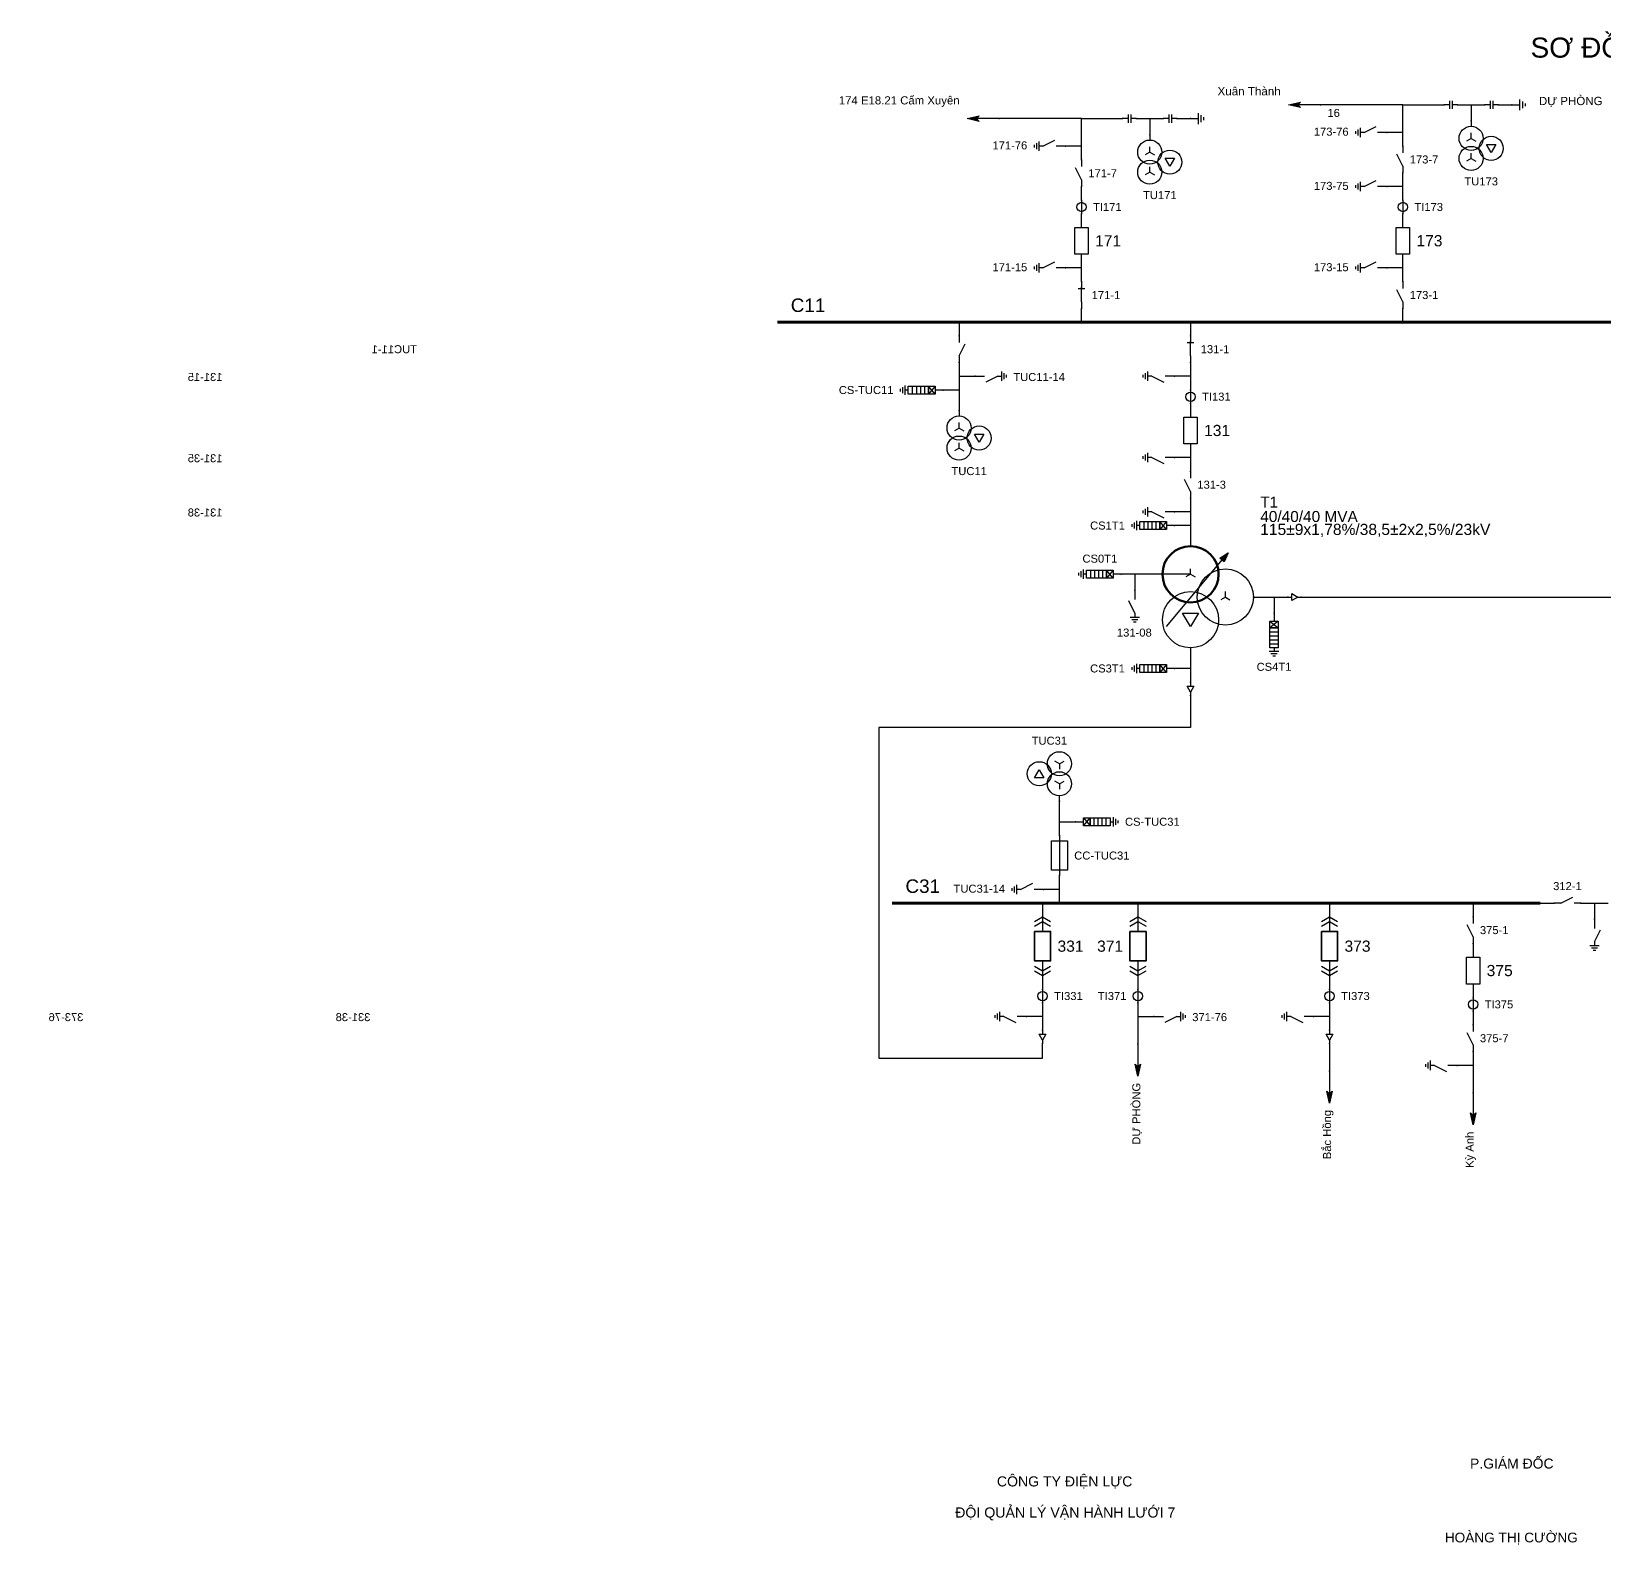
# Model space of a CAD drawing. Header units: millimetres. Extents: x -387 to 411, y 7 to 290.
# Drawn here: x -117.8 to 176.1, y 7.4 to 290 of the extents above; entities that cross this region are included whole.
import ezdxf

# ---------------------------------------------------------------- set-up
doc = ezdxf.new("R2010")
doc.units = ezdxf.units.MM
for name, color, linetype, lineweight in [('BUSBAR_110KV', 1, 'Continuous', 50), ('BUSBAR_35KV', 30, 'Continuous', 50), ('GROUND', 3, 'Continuous', 25), ('HV_110KV', 1, 'Continuous', 25), ('MV_22KV', 5, 'Continuous', 25), ('MV_35KV', 30, 'Continuous', 25)]:
    doc.layers.add(name, color=color, linetype=linetype, lineweight=lineweight)
doc.layers.add('SYM_PORTS', color=8, linetype='Continuous', plot=False)
doc.layers.add('TEXT', color=7, linetype='Continuous')
doc.styles.add('SLD_TEXT', font='arial.ttf')

# ---------------------------------------------------------------- blocks, each defined once
blk = doc.blocks.new('SYM_DISCONNECTOR_CLOSED')
at = {"lineweight": 25}
for points in [[(-0.625, 1.25), (0.625, 1.25)], [(0, 2.5), (0, 1.25)], [(0, -1.25), (0, 1.5)], [(0, -1.25), (0, -2.5)]]:
    blk.add_lwpolyline(points, dxfattribs=at)
at = {"layer": 'SYM_PORTS'}
for p in [(0, 2.5), (0, -2.5)]:
    blk.add_point(p, dxfattribs=at)
blk.add_attdef('DEVICE_CODE', (1.625, -0.5), '', height=2)
blk = doc.blocks.new('SYM_EARTHING_SWITCH_OPEN')
at = {"lineweight": 25}
for points in [[(0, 3), (0, 1.25)], [(0, -1.25), (-1.125, 1)], [(-0.875, -2), (0.875, -2)], [(-0.5625, -2.4375), (0.5625, -2.4375)], [(-0.25, -2.875), (0.25, -2.875)], [(0, -1.25), (0, -2)]]:
    blk.add_lwpolyline(points, dxfattribs=at)
at = {"layer": 'SYM_PORTS'}
blk.add_point((0, 3), dxfattribs=at)
blk.add_attdef('DEVICE_CODE', (1.875, 0), '', height=2)
blk = doc.blocks.new('SYM_CIRCUIT_BREAKER')
at = {"lineweight": 25}
blk.add_lwpolyline([(-1.25, 2.5), (1.25, 2.5), (1.25, -2.5), (-1.25, -2.5)], close=True, dxfattribs=at)
at = {"layer": 'SYM_PORTS'}
for p in [(0, 2.5), (0, -2.5)]:
    blk.add_point(p, dxfattribs=at)
blk.add_attdef('DEVICE_CODE', (2.25, -0.5), '', height=2)
at = {"flags": 1}
blk.add_attdef('RATING', (2.25, -3.5), '', height=2, dxfattribs=at)
blk = doc.blocks.new('SYM_CURRENT_TRANSFORMER')
at = {"lineweight": 25}
blk.add_lwpolyline([(0, 1.25), (0, -1.25)], dxfattribs=at)
blk.add_circle((0, 0), 0.875, dxfattribs=at)
at = {"layer": 'SYM_PORTS'}
for p in [(0, 1.25), (0, -1.25)]:
    blk.add_point(p, dxfattribs=at)
blk.add_attdef('DEVICE_CODE', (1.875, -1.75), '', height=2)
at = {"flags": 1}
blk.add_attdef('RATIO', (1.875, -4.75), '', height=2, dxfattribs=at)
blk = doc.blocks.new('SYM_DISCONNECTOR_OPEN')
at = {"lineweight": 25}
for points in [[(0, -1.25), (-1.125, 1)], [(0, 2.5), (0, 1.25)], [(0, -1.25), (0, -2.5)]]:
    blk.add_lwpolyline(points, dxfattribs=at)
at = {"layer": 'SYM_PORTS'}
for p in [(0, 2.5), (0, -2.5)]:
    blk.add_point(p, dxfattribs=at)
blk.add_attdef('DEVICE_CODE', (1, -0.5), '', height=2)
blk = doc.blocks.new('SYM_COUPLING_CAPACITOR')
at = {"lineweight": 25}
for points in [[(-0.75, 0.25), (0.75, 0.25)], [(0, 1.25), (0, 0.25)], [(-0.75, -0.25), (0.75, -0.25)], [(0, -0.25), (0, -1.25)]]:
    blk.add_lwpolyline(points, dxfattribs=at)
at = {"layer": 'SYM_PORTS'}
for p in [(0, 1.25), (0, -1.25)]:
    blk.add_point(p, dxfattribs=at)
blk.add_attdef('DEVICE_CODE', (1.75, -1.75), '', height=2)
blk = doc.blocks.new('SYM_VOLTAGE_TRANSFORMER')
at = {"lineweight": 25}
for points in [[(0, 4.625), (0, 3.625)], [(0, 1.375), (-0.8625, 0.875)], [(0, 1.375), (0, 2.375)], [(0, 1.375), (0.8625, 0.875)], [(0, -2.375), (-0.8625, -2.875)], [(0, -2.375), (0, -1.375)], [(0, -2.375), (0.8625, -2.875)]]:
    blk.add_lwpolyline(points, dxfattribs=at)
blk.add_lwpolyline([(2.875, 0.25), (4.625, 0.25), (3.75, -1.25)], close=True, dxfattribs=at)
for centre in [(0, 1.375), (3.75, -0.5), (0, -2.375)]:
    blk.add_circle(centre, 2.25, dxfattribs=at)
at = {"layer": 'SYM_PORTS'}
blk.add_point((0, 4.625), dxfattribs=at)
blk.add_attdef('DEVICE_CODE', (7, 1.625), '', height=2)
at = {"flags": 1}
blk.add_attdef('RATIO', (7, -1.375), '', height=2, dxfattribs=at)
blk = doc.blocks.new('SYM_GROUND_SYMBOL')
at = {"lineweight": 25}
for points in [[(0, 1.25), (0, -0.25)], [(-1, -0.25), (1, -0.25)], [(-0.625, -0.75), (0.625, -0.75)], [(-0.25, -1.25), (0.25, -1.25)]]:
    blk.add_lwpolyline(points, dxfattribs=at)
at = {"layer": 'SYM_PORTS'}
blk.add_point((0, 1.25), dxfattribs=at)
blk = doc.blocks.new('SYM_LINE_FEEDER_ARROW')
blk.add_hatch(color=7).paths.add_polyline_path([(0, -3), (-0.5, -0.75), (0, -1.25), (0.5, -0.75)])
at = {"lineweight": 25}
blk.add_lwpolyline([(0, 3), (0, -1.25)], dxfattribs=at)
blk.add_lwpolyline([(0, -3), (-0.5, -0.75), (0, -1.25), (0.5, -0.75)], close=True, dxfattribs=at)
at = {"layer": 'SYM_PORTS'}
blk.add_point((0, 3), dxfattribs=at)
blk.add_attdef('LINE_NAME', (1.5, 0), '', height=2)
blk = doc.blocks.new('SYM_SURGE_ARRESTER')
at = {"lineweight": 25}
for points in [[(0, 4), (0, 2.5)], [(-0.75, 2.5), (0.75, 1.25)], [(0.75, 2.5), (-0.75, 1.25)], [(-0.75, 0.5), (0.75, 0.5)], [(-0.75, -0.25), (0.75, -0.25)], [(-0.75, -1), (0.75, -1)], [(-0.75, -1.75), (0.75, -1.75)], [(0, -2.5), (0, -3.125)], [(-0.875, -3.125), (0.875, -3.125)], [(-0.5625, -3.5625), (0.5625, -3.5625)], [(-0.25, -4), (0.25, -4)]]:
    blk.add_lwpolyline(points, dxfattribs=at)
for points in [[(-0.75, 2.5), (0.75, 2.5), (0.75, 1.25), (-0.75, 1.25)], [(-0.75, 1.25), (0.75, 1.25), (0.75, -2.5), (-0.75, -2.5)]]:
    blk.add_lwpolyline(points, close=True, dxfattribs=at)
at = {"layer": 'SYM_PORTS'}
blk.add_point((0, 4), dxfattribs=at)
blk.add_attdef('DEVICE_CODE', (1.875, 1), '', height=2)
blk = doc.blocks.new('SYM_TRANSFORMER_3W')
blk.add_hatch(color=7).paths.add_polyline_path([(3.75, 8.25), (3.0125, 6.575), (2.2375, 7.225)])
at = {"lineweight": 25}
for points in [[(-7.75, -5.5), (3.0125, 7.35)], [(-3.25, 4.25), (-8.5, 4.25)], [(-3.25, 4.25), (-4.1125, 3.75)], [(-3.25, 4.25), (-3.25, 5.25)], [(-3.25, 4.25), (-2.3875, 3.75)], [(3.25, 0), (2.3875, -0.5)], [(3.25, 0), (3.25, 1)], [(3.25, 0), (4.1125, -0.5)]]:
    blk.add_lwpolyline(points, dxfattribs=at)
for points in [[(3.75, 8.25), (3.0125, 6.575), (2.2375, 7.225)], [(-4.75, -3), (-1.75, -3), (-3.25, -5.5)]]:
    blk.add_lwpolyline(points, close=True, dxfattribs=at)
at = {"lineweight": 50}
blk.add_circle((-3.25, 4.25), 5.25, dxfattribs=at)
at = {"lineweight": 25}
for centre in [(3.25, 0), (-3.25, -4.25)]:
    blk.add_circle(centre, 5.25, dxfattribs=at)
at = {"layer": 'SYM_PORTS'}
for p in [(-3.25, 9.5), (-8.5, 4.25), (8.5, 0), (-3.25, -9.5)]:
    blk.add_point(p, dxfattribs=at)
blk.add_attdef('DEVICE_CODE', (9.5, 6.5), '', height=2)
at = {"flags": 1}
for tag, p in [('POWER', (9.5, 3.5)), ('VOLTAGE_RATIO', (9.5, 0.5))]:
    blk.add_attdef(tag, p, '', height=2, dxfattribs=at)
blk = doc.blocks.new('SYM_CABLE_TERMINATION')
at = {"lineweight": 25}
blk.add_lwpolyline([(-0.625, 0.5), (0.625, 0.5), (0, -0.625)], close=True, dxfattribs=at)
for points in [[(0, 1.25), (0, 0.5)], [(0, -0.625), (0, -1.25)]]:
    blk.add_lwpolyline(points, dxfattribs=at)
at = {"layer": 'SYM_PORTS'}
for p in [(0, 1.25), (0, -1.25)]:
    blk.add_point(p, dxfattribs=at)
blk = doc.blocks.new('SYM_DRAWOUT_BREAKER')
at = {"lineweight": 25}
for points in [[(-1.5, 4.625), (0, 5.5), (1.5, 4.625)], [(-1.5, 3.75), (0, 4.625), (1.5, 3.75)], [(0, 5.5), (0, 2.75)], [(0, -2.75), (0, -5.5)], [(-1.5, -3.75), (0, -4.625), (1.5, -3.75)], [(-1.5, -4.625), (0, -5.5), (1.5, -4.625)]]:
    blk.add_lwpolyline(points, dxfattribs=at)
at = {"lineweight": 35}
blk.add_lwpolyline([(-1.5, 2.75), (1.5, 2.75), (1.5, -2.75), (-1.5, -2.75)], close=True, dxfattribs=at)
at = {"layer": 'SYM_PORTS'}
for p in [(0, 5.5), (0, -5.5)]:
    blk.add_point(p, dxfattribs=at)
blk.add_attdef('DEVICE_CODE', (2.5, 2.5), '', height=2)
at = {"flags": 1}
blk.add_attdef('RATING', (2.5, -0.5), '', height=2, dxfattribs=at)
blk = doc.blocks.new('SYM_FUSE_DISCONNECTOR')
at = {"lineweight": 25}
blk.add_lwpolyline([(0, 3.75), (0, -3.75)], dxfattribs=at)
blk.add_lwpolyline([(-1.5, 2.75), (1.5, 2.75), (1.5, -2.75), (-1.5, -2.75)], close=True, dxfattribs=at)
at = {"layer": 'SYM_PORTS'}
for p in [(0, 3.75), (0, -3.75)]:
    blk.add_point(p, dxfattribs=at)
blk.add_attdef('DEVICE_CODE', (2.5, 0.75), '', height=2)
at = {"flags": 1}
blk.add_attdef('RATING', (2.5, -2.25), '', height=2, dxfattribs=at)

msp = doc.modelspace()

# ---------------------------------------------------------------- linework, layer by layer
at = {"layer": 'BUSBAR_110KV', "const_width": 0.541}
msp.add_lwpolyline([(21.52, 235.74), (225.89, 235.74)], dxfattribs=at)
at = {"layer": 'BUSBAR_35KV', "const_width": 0.541}
msp.add_lwpolyline([(42.95, 127.24), (164.07, 127.24)], dxfattribs=at)
at = {"layer": 'GROUND'}
for points in [[(156.21, 276.3), (158.77, 276.3)], [(96.17, 273.74), (98.74, 273.74)]]:
    msp.add_lwpolyline(points, dxfattribs=at)
at = {"layer": 'HV_110KV'}
for points in [[(138.4, 276.3), (123.02, 276.3)], [(138.4, 271.17), (138.4, 276.3)], [(138.4, 276.3), (146.08, 276.3)], [(148.58, 276.3), (151.14, 276.3)], [(151.14, 276.3), (151.14, 273.31)], [(151.14, 276.3), (153.71, 276.3)], [(78.36, 273.74), (62.99, 273.74)], [(78.36, 268.61), (78.36, 273.74)], [(78.36, 273.74), (86.05, 273.74)], [(88.55, 273.74), (91.11, 273.74)], [(91.11, 273.74), (91.11, 270.75)], [(91.11, 273.74), (93.67, 273.74)], [(138.4, 271.17), (135.41, 271.17)], [(138.4, 268.61), (138.4, 271.17)], [(78.36, 268.61), (75.38, 268.61)], [(78.36, 266.05), (78.36, 268.61)], [(138.4, 261.05), (138.4, 263.61)], [(78.36, 258.49), (78.36, 261.05)], [(138.4, 261.05), (135.41, 261.05)], [(138.4, 258.49), (138.4, 261.05)], [(78.36, 253.43), (78.36, 255.99)], [(138.4, 253.43), (138.4, 255.99)], [(78.36, 245.86), (78.36, 248.43)], [(138.4, 245.86), (138.4, 248.43)], [(78.36, 245.86), (75.38, 245.86)], [(78.36, 243.3), (78.36, 245.86)], [(138.4, 245.86), (135.41, 245.86)], [(138.4, 243.3), (138.4, 245.86)], [(78.36, 235.74), (78.36, 238.3)], [(138.4, 235.74), (138.4, 238.3)], [(55.49, 235.74), (55.49, 233.18)], [(98.73, 235.74), (98.73, 233.18)], [(55.49, 228.18), (55.49, 225.62)], [(98.73, 228.18), (98.73, 225.62)], [(55.49, 225.62), (58.48, 225.62)], [(55.49, 225.62), (55.49, 223.05)], [(98.73, 225.62), (95.74, 225.62)], [(98.73, 225.62), (98.73, 223.05)], [(55.49, 223.05), (52.51, 223.05)], [(55.49, 223.05), (55.49, 219.21)], [(98.73, 220.55), (98.73, 217.99)], [(98.73, 212.99), (98.73, 210.43)], [(98.73, 210.43), (95.74, 210.43)], [(98.73, 210.43), (98.73, 207.87)], [(98.73, 202.87), (98.73, 200.31)], [(98.73, 200.31), (95.74, 200.31)], [(98.73, 200.31), (98.73, 197.74)], [(98.73, 197.74), (95.74, 197.74)], [(98.73, 197.74), (98.73, 193.9)], [(88.35, 188.65), (85.79, 188.65)], [(93.48, 188.65), (88.35, 188.65)], [(88.35, 188.65), (88.35, 185.66)]]:
    msp.add_lwpolyline(points, dxfattribs=at)
at = {"layer": 'MV_22KV'}
for points in [[(110.48, 184.4), (114.32, 184.4)], [(114.32, 184.4), (114.32, 181.41)], [(114.32, 184.4), (116.88, 184.4)], [(119.38, 184.4), (122.08, 184.4), (283.5, 184.4), (283.5, 155.54), (333.63, 155.54), (336.33, 155.54)]]:
    msp.add_lwpolyline(points, dxfattribs=at)
at = {"layer": 'MV_35KV'}
for points in [[(98.73, 174.9), (98.73, 171.06)], [(98.73, 171.06), (95.74, 171.06)], [(98.73, 171.06), (98.73, 168.49)], [(98.73, 165.99), (98.73, 163.29), (98.73, 160.01), (40.5, 160.01), (40.5, 98.29), (71.1, 98.29), (71.1, 100.99)], [(74.23, 142.43), (74.23, 146.27)], [(74.23, 139.86), (74.23, 142.43)], [(74.23, 142.43), (77.22, 142.43)], [(74.23, 129.8), (74.23, 132.36)], [(74.23, 129.8), (71.24, 129.8)], [(74.23, 127.24), (74.23, 129.8)], [(71.1, 127.24), (71.1, 124.68)], [(88.91, 127.24), (88.91, 124.68)], [(124.71, 127.24), (124.71, 124.68)], [(151.52, 127.24), (151.52, 124.68)], [(164.07, 127.24), (166.63, 127.24)], [(171.63, 127.24), (174.19, 127.24)], [(174.19, 127.24), (174.19, 124.25)], [(174.19, 127.24), (176.76, 127.24)], [(151.52, 119.68), (151.52, 117.12)], [(71.1, 113.68), (71.1, 111.12)], [(88.91, 113.68), (88.91, 111.12)], [(124.71, 113.68), (124.71, 111.12)], [(151.52, 112.12), (151.52, 109.55)], [(71.1, 106.05), (68.11, 106.05)], [(71.1, 108.62), (71.1, 106.05)], [(71.1, 106.05), (71.1, 103.49)], [(88.91, 108.62), (88.91, 106.05)], [(88.91, 106.05), (91.9, 106.05)], [(88.91, 106.05), (88.91, 100.93)], [(124.71, 106.05), (121.72, 106.05)], [(124.71, 108.62), (124.71, 106.05)], [(124.71, 106.05), (124.71, 103.49)], [(151.52, 107.05), (151.52, 104.49)], [(124.71, 100.99), (124.71, 95.87)], [(151.52, 99.49), (151.52, 96.93)], [(151.52, 96.93), (148.53, 96.93)], [(151.52, 96.93), (151.52, 91.81)]]:
    msp.add_lwpolyline(points, dxfattribs=at)

# ---------------------------------------------------------------- block references
at = {"layer": 'GROUND'}
for name, p, rotation in [('SYM_COUPLING_CAPACITOR', (154.96, 276.3), 270), ('SYM_GROUND_SYMBOL', (160.02, 276.3), 90), ('SYM_COUPLING_CAPACITOR', (94.92, 273.74), 270), ('SYM_GROUND_SYMBOL', (99.99, 273.74), 90)]:
    msp.add_blockref(name, p, dxfattribs=dict(at, rotation=rotation))
at = {"layer": 'HV_110KV', "rotation": 270}
for name, p in [('SYM_LINE_FEEDER_ARROW', (120.02, 276.3)), ('SYM_COUPLING_CAPACITOR', (147.33, 276.3)), ('SYM_LINE_FEEDER_ARROW', (59.99, 273.74)), ('SYM_COUPLING_CAPACITOR', (87.3, 273.74))]:
    msp.add_blockref(name, p, dxfattribs=at)
at = {"layer": 'HV_110KV'}
ref = msp.add_blockref('SYM_VOLTAGE_TRANSFORMER', (151.14, 268.69), dxfattribs=at)
ref.add_attrib('DEVICE_CODE', 'TU173', (149.89, 261.28), dxfattribs={"layer": 'TEXT', "height": 1.495, "style": 'SLD_TEXT'})
ref = msp.add_blockref('SYM_VOLTAGE_TRANSFORMER', (91.11, 266.12), dxfattribs=at)
ref.add_attrib('DEVICE_CODE', 'TU171', (89.86, 258.72), dxfattribs={"layer": 'TEXT', "height": 1.495, "style": 'SLD_TEXT'})
ref = msp.add_blockref('SYM_EARTHING_SWITCH_OPEN', (132.41, 271.17), dxfattribs=dict(at, rotation=270))
ref.add_attrib('DEVICE_CODE', '173-76', (121.76, 270.56), dxfattribs={"layer": 'TEXT', "height": 1.495, "style": 'SLD_TEXT'})
ref = msp.add_blockref('SYM_EARTHING_SWITCH_OPEN', (72.38, 268.61), dxfattribs=dict(at, rotation=270))
ref.add_attrib('DEVICE_CODE', '171-76', (61.73, 268), dxfattribs={"layer": 'TEXT', "height": 1.495, "style": 'SLD_TEXT'})
ref = msp.add_blockref('SYM_DISCONNECTOR_OPEN', (138.4, 266.11), dxfattribs=at)
ref.add_attrib('DEVICE_CODE', '173-7', (139.67, 265.37), dxfattribs={"layer": 'TEXT', "height": 1.495, "style": 'SLD_TEXT'})
ref = msp.add_blockref('SYM_DISCONNECTOR_OPEN', (78.36, 263.55), dxfattribs=at)
ref.add_attrib('DEVICE_CODE', '171-7', (79.64, 262.8), dxfattribs={"layer": 'TEXT', "height": 1.495, "style": 'SLD_TEXT'})
ref = msp.add_blockref('SYM_EARTHING_SWITCH_OPEN', (132.41, 261.05), dxfattribs=dict(at, rotation=270))
ref.add_attrib('DEVICE_CODE', '173-75', (121.76, 260.44), dxfattribs={"layer": 'TEXT', "height": 1.495, "style": 'SLD_TEXT'})
ref = msp.add_blockref('SYM_CURRENT_TRANSFORMER', (78.36, 257.24), dxfattribs=at)
ref.add_attrib('DEVICE_CODE', 'TI171', (80.51, 256.49), dxfattribs={"layer": 'TEXT', "height": 1.495, "style": 'SLD_TEXT'})
ref = msp.add_blockref('SYM_CURRENT_TRANSFORMER', (138.4, 257.24), dxfattribs=at)
ref.add_attrib('DEVICE_CODE', 'TI173', (140.55, 256.5), dxfattribs={"layer": 'TEXT', "height": 1.495, "style": 'SLD_TEXT'})
ref = msp.add_blockref('SYM_CIRCUIT_BREAKER', (78.36, 250.93), dxfattribs=at)
ref.add_attrib('DEVICE_CODE', '171', (80.89, 249.88), dxfattribs={"layer": 'TEXT', "height": 2.089, "style": 'SLD_TEXT'})
ref = msp.add_blockref('SYM_CIRCUIT_BREAKER', (138.4, 250.93), dxfattribs=at)
ref.add_attrib('DEVICE_CODE', '173', (140.92, 249.9), dxfattribs={"layer": 'TEXT', "height": 2.09, "style": 'SLD_TEXT'})
ref = msp.add_blockref('SYM_EARTHING_SWITCH_OPEN', (72.38, 245.86), dxfattribs=dict(at, rotation=270))
ref.add_attrib('DEVICE_CODE', '171-15', (61.73, 245.25), dxfattribs={"layer": 'TEXT', "height": 1.495, "style": 'SLD_TEXT'})
ref = msp.add_blockref('SYM_EARTHING_SWITCH_OPEN', (132.41, 245.86), dxfattribs=dict(at, rotation=270))
ref.add_attrib('DEVICE_CODE', '173-15', (121.76, 245.25), dxfattribs={"layer": 'TEXT', "height": 1.495, "style": 'SLD_TEXT'})
ref = msp.add_blockref('SYM_DISCONNECTOR_CLOSED', (78.36, 240.8), dxfattribs=at)
ref.add_attrib('DEVICE_CODE', '171-1', (80.26, 240.05), dxfattribs={"layer": 'TEXT', "height": 1.495, "style": 'SLD_TEXT'})
ref = msp.add_blockref('SYM_DISCONNECTOR_OPEN', (138.4, 240.8), dxfattribs=at)
ref.add_attrib('DEVICE_CODE', '173-1', (139.67, 240.06), dxfattribs={"layer": 'TEXT', "height": 1.495, "style": 'SLD_TEXT'})
ref = msp.add_blockref('SYM_EARTHING_SWITCH_OPEN', (238.58, 229.75), dxfattribs=dict(at, xscale=-1))
ref.add_attrib('DEVICE_CODE', '112-25', (241.95, 224.1), dxfattribs={"layer": 'TEXT', "extrusion": (0, 0, -1), "height": 1.495, "style": 'SLD_TEXT'})
ref = msp.add_blockref('SYM_EARTHING_SWITCH_OPEN', (236.02, 229.75), dxfattribs=dict(at, xscale=-1))
ref.add_attrib('DEVICE_CODE', '112-15', (232.89, 224.1), dxfattribs={"layer": 'TEXT', "extrusion": (0, 0, -1), "height": 1.495, "style": 'SLD_TEXT'})
ref = msp.add_blockref('SYM_DISCONNECTOR_OPEN', (55.49, 230.68), dxfattribs=dict(at, xscale=-1))
ref.add_attrib('DEVICE_CODE', 'TUC11-1', (45.76, 229.93), dxfattribs={"layer": 'TEXT', "extrusion": (0, 0, -1), "height": 1.495, "style": 'SLD_TEXT'})
ref = msp.add_blockref('SYM_DISCONNECTOR_CLOSED', (98.73, 230.68), dxfattribs=at)
ref.add_attrib('DEVICE_CODE', '131-1', (100.63, 229.94), dxfattribs={"layer": 'TEXT', "height": 1.495, "style": 'SLD_TEXT'})
ref = msp.add_blockref('SYM_EARTHING_SWITCH_OPEN', (92.74, 225.62), dxfattribs=dict(at, xscale=-1, rotation=270))
ref.add_attrib('DEVICE_CODE', '131-15', (82.09, 224.75), dxfattribs={"layer": 'TEXT', "extrusion": (0, 0, -1), "height": 1.495, "style": 'SLD_TEXT'})
ref = msp.add_blockref('SYM_EARTHING_SWITCH_OPEN', (61.48, 225.62), dxfattribs=dict(at, rotation=90))
ref.add_attrib('DEVICE_CODE', 'TUC11-14', (65.63, 224.74), dxfattribs={"layer": 'TEXT', "height": 1.495, "style": 'SLD_TEXT'})
ref = msp.add_blockref('SYM_SURGE_ARRESTER', (48.51, 223.05), dxfattribs=dict(at, rotation=270))
ref.add_attrib('DEVICE_CODE', 'CS-TUC11', (33.03, 222.31), dxfattribs={"layer": 'TEXT', "height": 1.495, "style": 'SLD_TEXT'})
ref = msp.add_blockref('SYM_CURRENT_TRANSFORMER', (98.73, 221.8), dxfattribs=at)
ref.add_attrib('DEVICE_CODE', 'TI131', (100.88, 221.07), dxfattribs={"layer": 'TEXT', "height": 1.495, "style": 'SLD_TEXT'})
ref = msp.add_blockref('SYM_VOLTAGE_TRANSFORMER', (55.49, 214.59), dxfattribs=at)
ref.add_attrib('DEVICE_CODE', 'TUC11', (54.07, 207.17), dxfattribs={"layer": 'TEXT', "height": 1.495, "style": 'SLD_TEXT'})
ref = msp.add_blockref('SYM_CIRCUIT_BREAKER', (98.73, 215.49), dxfattribs=at)
ref.add_attrib('DEVICE_CODE', '131', (101.25, 214.46), dxfattribs={"layer": 'TEXT', "height": 2.09, "style": 'SLD_TEXT'})
ref = msp.add_blockref('SYM_EARTHING_SWITCH_OPEN', (92.74, 210.43), dxfattribs=dict(at, xscale=-1, rotation=270))
ref.add_attrib('DEVICE_CODE', '131-35', (82.09, 209.57), dxfattribs={"layer": 'TEXT', "extrusion": (0, 0, -1), "height": 1.495, "style": 'SLD_TEXT'})
ref = msp.add_blockref('SYM_DISCONNECTOR_OPEN', (98.73, 205.37), dxfattribs=at)
ref.add_attrib('DEVICE_CODE', '131-3', (100, 204.63), dxfattribs={"layer": 'TEXT', "height": 1.495, "style": 'SLD_TEXT'})
ref = msp.add_blockref('SYM_TRANSFORMER_3W', (101.98, 184.4), dxfattribs=at)
ref.add_attrib('DEVICE_CODE', 'T1', (111.75, 201.11), dxfattribs={"layer": 'TEXT', "height": 2.05, "style": 'SLD_TEXT'})
ref = msp.add_blockref('SYM_EARTHING_SWITCH_OPEN', (92.74, 200.31), dxfattribs=dict(at, xscale=-1, rotation=270))
ref.add_attrib('DEVICE_CODE', '131-38', (82.09, 199.44), dxfattribs={"layer": 'TEXT', "extrusion": (0, 0, -1), "height": 1.495, "style": 'SLD_TEXT'})
ref = msp.add_blockref('SYM_SURGE_ARRESTER', (91.74, 197.74), dxfattribs=dict(at, rotation=270))
ref.add_attrib('DEVICE_CODE', 'CS1T1', (79.97, 197), dxfattribs={"layer": 'TEXT', "height": 1.495, "style": 'SLD_TEXT'})
ref = msp.add_blockref('SYM_SURGE_ARRESTER', (81.79, 188.65), dxfattribs=dict(at, rotation=270))
ref.add_attrib('DEVICE_CODE', 'CS0T1', (78.54, 190.82), dxfattribs={"layer": 'TEXT', "height": 1.495, "style": 'SLD_TEXT'})
ref = msp.add_blockref('SYM_EARTHING_SWITCH_OPEN', (88.35, 182.66), dxfattribs=at)
ref.add_attrib('DEVICE_CODE', '131-08', (84.98, 177.01), dxfattribs={"layer": 'TEXT', "height": 1.495, "style": 'SLD_TEXT'})
at = {"layer": 'MV_22KV', "rotation": 90}
msp.add_blockref('SYM_CABLE_TERMINATION', (118.13, 184.4), dxfattribs=at)
at = {"layer": 'MV_22KV'}
ref = msp.add_blockref('SYM_SURGE_ARRESTER', (114.32, 177.41), dxfattribs=at)
ref.add_attrib('DEVICE_CODE', 'CS4T1', (111.07, 170.62), dxfattribs={"layer": 'TEXT', "height": 1.495, "style": 'SLD_TEXT'})
at = {"layer": 'MV_35KV'}
ref = msp.add_blockref('SYM_SURGE_ARRESTER', (91.74, 171.06), dxfattribs=dict(at, rotation=270))
ref.add_attrib('DEVICE_CODE', 'CS3T1', (79.97, 170.31), dxfattribs={"layer": 'TEXT', "height": 1.495, "style": 'SLD_TEXT'})
for name, p in [('SYM_CABLE_TERMINATION', (98.73, 167.24)), ('SYM_CABLE_TERMINATION', (71.1, 102.24)), ('SYM_CABLE_TERMINATION', (124.71, 102.24)), ('SYM_LINE_FEEDER_ARROW', (88.91, 97.93)), ('SYM_LINE_FEEDER_ARROW', (124.71, 92.87)), ('SYM_LINE_FEEDER_ARROW', (151.52, 88.81))]:
    msp.add_blockref(name, p, dxfattribs=at)
ref = msp.add_blockref('SYM_VOLTAGE_TRANSFORMER', (74.23, 150.89), dxfattribs=dict(at, rotation=180))
ref.add_attrib('DEVICE_CODE', 'TUC31', (69.05, 156.82), dxfattribs={"layer": 'TEXT', "height": 1.495, "style": 'SLD_TEXT'})
ref = msp.add_blockref('SYM_SURGE_ARRESTER', (81.22, 142.43), dxfattribs=dict(at, rotation=90))
ref.add_attrib('DEVICE_CODE', 'CS-TUC31', (86.49, 141.68), dxfattribs={"layer": 'TEXT', "height": 1.495, "style": 'SLD_TEXT'})
ref = msp.add_blockref('SYM_FUSE_DISCONNECTOR', (74.23, 136.11), dxfattribs=at)
ref.add_attrib('DEVICE_CODE', 'CC-TUC31', (77, 135.37), dxfattribs={"layer": 'TEXT', "height": 1.495, "style": 'SLD_TEXT'})
ref = msp.add_blockref('SYM_EARTHING_SWITCH_OPEN', (68.24, 129.8), dxfattribs=dict(at, rotation=270))
ref.add_attrib('DEVICE_CODE', 'TUC31-14', (54.46, 129.18), dxfattribs={"layer": 'TEXT', "height": 1.495, "style": 'SLD_TEXT'})
ref = msp.add_blockref('SYM_DISCONNECTOR_OPEN', (169.13, 127.24), dxfattribs=dict(at, rotation=270))
ref.add_attrib('DEVICE_CODE', '312-1', (166.46, 129.66), dxfattribs={"layer": 'TEXT', "height": 1.495, "style": 'SLD_TEXT'})
ref = msp.add_blockref('SYM_EARTHING_SWITCH_OPEN', (189.38, 121.25), dxfattribs=dict(at, xscale=-1))
ref.add_attrib('DEVICE_CODE', '312-25', (186.26, 115.6), dxfattribs={"layer": 'TEXT', "extrusion": (0, 0, -1), "height": 1.495, "style": 'SLD_TEXT'})
ref = msp.add_blockref('SYM_EARTHING_SWITCH_OPEN', (174.19, 121.25), dxfattribs=dict(at, xscale=-1))
ref.add_attrib('DEVICE_CODE', '312-15', (171.07, 115.6), dxfattribs={"layer": 'TEXT', "extrusion": (0, 0, -1), "height": 1.495, "style": 'SLD_TEXT'})
ref = msp.add_blockref('SYM_DRAWOUT_BREAKER', (71.1, 119.18), dxfattribs=at)
ref.add_attrib('DEVICE_CODE', '331', (73.88, 118.15), dxfattribs={"layer": 'TEXT', "height": 2.09, "style": 'SLD_TEXT'})
ref = msp.add_blockref('SYM_DRAWOUT_BREAKER', (88.91, 119.18), dxfattribs=at)
ref.add_attrib('DEVICE_CODE', '371', (81.27, 118.15), dxfattribs={"layer": 'TEXT', "height": 2.09, "style": 'SLD_TEXT'})
ref = msp.add_blockref('SYM_DRAWOUT_BREAKER', (124.71, 119.18), dxfattribs=at)
ref.add_attrib('DEVICE_CODE', '373', (127.49, 118.15), dxfattribs={"layer": 'TEXT', "height": 2.09, "style": 'SLD_TEXT'})
ref = msp.add_blockref('SYM_DISCONNECTOR_OPEN', (151.52, 122.18), dxfattribs=at)
ref.add_attrib('DEVICE_CODE', '375-1', (152.79, 121.44), dxfattribs={"layer": 'TEXT', "height": 1.495, "style": 'SLD_TEXT'})
ref = msp.add_blockref('SYM_CIRCUIT_BREAKER', (151.52, 114.62), dxfattribs=at)
ref.add_attrib('DEVICE_CODE', '375', (154.04, 113.59), dxfattribs={"layer": 'TEXT', "height": 2.09, "style": 'SLD_TEXT'})
ref = msp.add_blockref('SYM_CURRENT_TRANSFORMER', (71.1, 109.87), dxfattribs=at)
ref.add_attrib('DEVICE_CODE', 'TI331', (73.25, 109.13), dxfattribs={"layer": 'TEXT', "height": 1.495, "style": 'SLD_TEXT'})
ref = msp.add_blockref('SYM_CURRENT_TRANSFORMER', (88.91, 109.87), dxfattribs=at)
ref.add_attrib('DEVICE_CODE', 'TI371', (81.42, 109.13), dxfattribs={"layer": 'TEXT', "height": 1.495, "style": 'SLD_TEXT'})
ref = msp.add_blockref('SYM_CURRENT_TRANSFORMER', (124.71, 109.87), dxfattribs=at)
ref.add_attrib('DEVICE_CODE', 'TI373', (126.86, 109.13), dxfattribs={"layer": 'TEXT', "height": 1.495, "style": 'SLD_TEXT'})
ref = msp.add_blockref('SYM_CURRENT_TRANSFORMER', (151.52, 108.3), dxfattribs=at)
ref.add_attrib('DEVICE_CODE', 'TI375', (153.67, 107.57), dxfattribs={"layer": 'TEXT', "height": 1.495, "style": 'SLD_TEXT'})
ref = msp.add_blockref('SYM_EARTHING_SWITCH_OPEN', (118.72, 106.05), dxfattribs=dict(at, xscale=-1, rotation=270))
ref.add_attrib('DEVICE_CODE', '373-76', (108.08, 105.19), dxfattribs={"layer": 'TEXT', "extrusion": (0, 0, -1), "height": 1.495, "style": 'SLD_TEXT'})
ref = msp.add_blockref('SYM_EARTHING_SWITCH_OPEN', (65.11, 106.05), dxfattribs=dict(at, xscale=-1, rotation=270))
ref.add_attrib('DEVICE_CODE', '331-38', (54.46, 105.19), dxfattribs={"layer": 'TEXT', "extrusion": (0, 0, -1), "height": 1.495, "style": 'SLD_TEXT'})
ref = msp.add_blockref('SYM_EARTHING_SWITCH_OPEN', (94.9, 106.05), dxfattribs=dict(at, rotation=90))
ref.add_attrib('DEVICE_CODE', '371-76', (99.05, 105.19), dxfattribs={"layer": 'TEXT', "height": 1.495, "style": 'SLD_TEXT'})
ref = msp.add_blockref('SYM_DISCONNECTOR_OPEN', (151.52, 101.99), dxfattribs=at)
ref.add_attrib('DEVICE_CODE', '375-7', (152.79, 101.25), dxfattribs={"layer": 'TEXT', "height": 1.495, "style": 'SLD_TEXT'})
ref = msp.add_blockref('SYM_EARTHING_SWITCH_OPEN', (145.53, 96.93), dxfattribs=dict(at, xscale=-1, rotation=270))
ref.add_attrib('DEVICE_CODE', '375-76', (134.88, 96.07), dxfattribs={"layer": 'TEXT', "extrusion": (0, 0, -1), "height": 1.495, "style": 'SLD_TEXT'})

# ---------------------------------------------------------------- texts
at = {"layer": 'TEXT', "attachment_point": 7, "style": 'SLD_TEXT'}
for s, insert, char_height in [('SƠ ĐỒ NHẤT THỨ TRẠM 110KV CẨM MINH', (162.24, 284.31), 3.7501), ('Xuân Thành', (103.77, 278.07), 1.551), ('174 E18.21 Cẩm Xuyên', (33.03, 275.94), 1.5212), ('DỰ PHÒNG', (163.8, 275.93), 1.543), ('16', (124.3, 274.04), 1.495), ('C11', (24.05, 237.6), 2.519), ('40/40/40 MVA', (111.75, 198.38), 2.0589), ('115±9x1,78%/38,5±2x2,5%/23kV', (111.75, 195.6), 2.083), ('C31', (45.48, 129.1), 2.52), ('P.GIÁM ĐỐC', (150.94, 21.6), 1.861), ('CÔNG TY ĐIỆN LỰC', (62.56, 17.87), 1.8807), ('ĐỘI QUẢN LÝ VẬN HÀNH LƯỚI 7', (54.76, 11.95), 1.8939), ('HOÀNG THỊ CƯỜNG', (146.22, 7.43), 1.8216)]:
    msp.add_mtext(s, dxfattribs=dict(at, insert=insert, char_height=char_height))
at = {"layer": 'TEXT', "char_height": 1.499, "attachment_point": 7, "rotation": 90, "style": 'SLD_TEXT'}
for s, insert in [('DỰ PHÒNG', (89.68, 82.1)), ('Bắc Hồng', (125.43, 79.4)), ('Kỳ Anh', (152.05, 77.78))]:
    msp.add_mtext(s, dxfattribs=dict(at, insert=insert))

doc.saveas('drawing.dxf')
